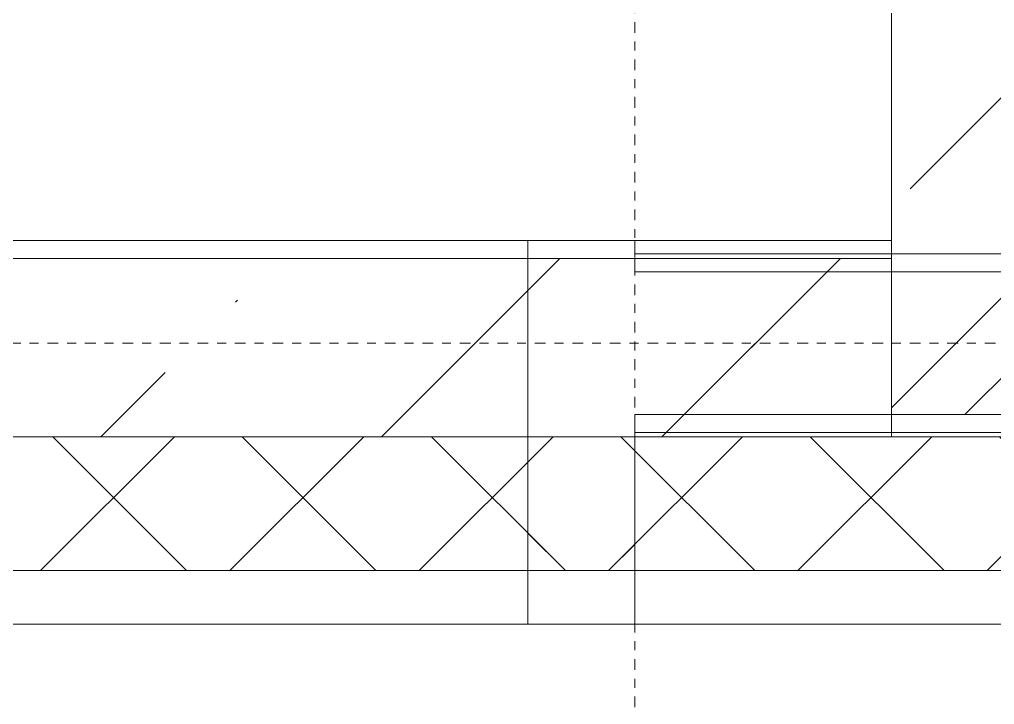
# Model space of a CAD drawing. Header units: millimetres. Extents: x -174154 to -170572, y -111302 to -109817.
# Drawn here: x -170779.56 to -170768.63, y -110937.81 to -110930.14 of the extents above; entities that cross this region are included whole.
import ezdxf

# ---------------------------------------------------------------- set-up
doc = ezdxf.new("R2010")
doc.units = ezdxf.units.MM
doc.linetypes.add('ACAD_ISO02W100', pattern=[15, 12, -3])
doc.linetypes.add('ADSK_Линия сетки', pattern=[21, 12, -3, 3, -3])
doc.layers.get('Defpoints').update_dxf_attribs({"color": 70})
for name, color, linetype, lineweight in [('!Подложка', 252, 'ACAD_ISO02W100', 25), ('Оси', 7, 'Continuous', 9), ('Размеры', 7, 'Continuous', 9), ('Стены', 7, 'Continuous', 18), ('Стены разрез', 7, 'Continuous', 40), ('Стены штриховка', 7, 'Continuous', 18)]:
    doc.layers.add(name, color=color, linetype=linetype, lineweight=lineweight)
doc.styles.add('GOST Common', font='GOST Common.ttf', dxfattribs={"width": 0.9, "height": 250})
doc.dimstyles.new('ADSK_Проверочный', dxfattribs={"dimscale": 304.8, "dimtxt": 251.4287490705518, "dimasz": 0.4639107611548557, "dimexe": 0.4921259842519685, "dimexo": 0.4921259842519685, "dimgap": 0.1640419947506562, "dimtad": 1, "dimdec": 0, "dimdsep": 46, "dimtxsty": 'GOST Common', "dimblk1": 'OBLIQUE', "dimblk2": 'OBLIQUE', "dimsah": 1, "dimcen": 0.09, "dimazin": 0, "dimtfac": 1, "dimtdec": 4, "dimtix": 1, "dimtmove": 0, "dimatfit": 3, "dimfxl": 1, "dimtvp": 1, "dimtolj": 1, "dimtzin": 0, "dimarcsym": 2})
pattern_1 = [(45, (30280.00000000015, 12304.99999999978), (-314.3089642374204, 314.3089642374204), []), (45, (30594.30900000015, 12304.99999999978), (-314.3089642374204, 314.3089642374204), [555.625, -111.125, 3.353, -107.772])]
pattern_2 = [(45, (30280.00000000015, 12304.99999999978), (-106.0660171779821, 106.0660171779821), []), (135, (30280.00000000015, 12304.99999999978), (-106.0660171779821, -106.0660171779821), [])]

# ---------------------------------------------------------------- blocks, each defined once
blk = doc.blocks.new('_Oblique')
at = {"color": 0, "linetype": 'ByBlock', "lineweight": -2}
blk.add_line((-0.5, -0.5), (0.5, 0.5), dxfattribs=at)
blk = doc.blocks.new('*D531')
at = {"layer": 'Defpoints', "color": 0, "transparency": 16777216}
for p in [(7830.000127035062, -2.364686224609613e-11), (15029.99999999993, -4.547473508864641e-11), (15029.99999999993, -856.8281875337198)]:
    blk.add_point(p, dxfattribs=at)
at = {"layer": 'Размеры', "color": 0, "lineweight": -2, "transparency": 16777216}
for p, q in [((7830.000127035062, -150.0000000000236), (7830.000127035062, -1006.82818753372)), ((15029.99999999993, -150.0000000000455), (15029.99999999993, -1006.82818753372)), ((7830.000127035062, -856.8281875337198), (15029.99999999993, -856.8281875337198))]:
    blk.add_line(p, q, dxfattribs=at)
at = {"layer": 'Размеры', "color": 0, "lineweight": -2, "transparency": 16777216, "xscale": 141.4, "yscale": 141.4, "zscale": 141.4, "rotation": 180}
blk.add_blockref('_Oblique', (7830.000127035062, -856.8281875337198), dxfattribs=at)
at = {"layer": 'Размеры', "color": 0, "lineweight": -2, "transparency": 16777216, "xscale": 141.4, "yscale": 141.4, "zscale": 141.4}
blk.add_blockref('_Oblique', (15029.99999999993, -856.8281875337198), dxfattribs=at)
at = {"layer": 'Размеры', "color": 0, "transparency": 16777216, "insert": (11430.00006351749, -681.8281875337198), "char_height": 250, "width": 756.8431497445762, "attachment_point": 5, "style": 'GOST Common'}
blk.add_mtext('\\A1;7200', dxfattribs=at)
blk = doc.blocks.new('*D535')
at = {"layer": 'Defpoints', "color": 0, "transparency": 16777216}
for p in [(15029.99999999993, -4.547473508864641e-11), (22229.99999999995, -6.912159733474255e-11), (22229.99999999995, -856.8281875337179)]:
    blk.add_point(p, dxfattribs=at)
at = {"layer": 'Размеры', "color": 0, "lineweight": -2, "transparency": 16777216}
for p, q in [((15029.99999999993, -150.0000000000455), (15029.99999999993, -1006.828187533718)), ((22229.99999999995, -150.0000000000691), (22229.99999999995, -1006.828187533718)), ((15029.99999999993, -856.8281875337179), (22229.99999999995, -856.8281875337179))]:
    blk.add_line(p, q, dxfattribs=at)
at = {"layer": 'Размеры', "color": 0, "lineweight": -2, "transparency": 16777216, "xscale": 141.4, "yscale": 141.4, "zscale": 141.4, "rotation": 180}
blk.add_blockref('_Oblique', (15029.99999999993, -856.8281875337179), dxfattribs=at)
at = {"layer": 'Размеры', "color": 0, "lineweight": -2, "transparency": 16777216, "xscale": 141.4, "yscale": 141.4, "zscale": 141.4}
blk.add_blockref('_Oblique', (22229.99999999995, -856.8281875337179), dxfattribs=at)
at = {"layer": 'Размеры', "color": 0, "transparency": 16777216, "insert": (18629.99999999994, -681.8281875337179), "char_height": 250, "width": 756.8431497445762, "attachment_point": 5, "style": 'GOST Common'}
blk.add_mtext('\\A1;7200', dxfattribs=at)
blk = doc.blocks.new('A$C7b4e20c5')
at = {"layer": 'Стены разрез', "lineweight": 20, "true_color": 0x636466}
h = blk.add_hatch(dxfattribs=at)
h.set_pattern_fill('FP_4', color=251, style=0, pattern_type=2)
h.set_pattern_definition([(45, (30280.00000000015, 12304.99999999978), (84.1902546884139, 308.6966577151427), [396.875, -79.375, 3.353, -76.02199999999999])])
h.paths.add_polyline_path([(15517.49999999998, 209.9999999999472), (15517.49999999999, 5279.999999999947), (15317.49999999999, 5279.999999999947), (15317.49999999998, 209.9999999999472)])
h = blk.add_hatch(dxfattribs=at)
h.set_pattern_fill('FP_2', color=251, style=0, pattern_type=2)
h.set_pattern_definition(pattern_1)
h.paths.add_polyline_path([(13641.12819182615, 209.9999999999472), (15029.99999999991, 209.9999999999472), (15029.99999999991, 409.9999999999454), (10900.01034354044, 409.9999999999545), (10900.01034354043, 209.9999999999563), (12138.85495140086, 209.9999999999563)])
h.paths.add_polyline_path([(9540.01034354043, 209.9999999999654), (9540.01034354043, 409.9999999999636), (6600.010343540423, 409.9999999999727), (6600.010343540423, 209.9999999999745), (9134.308470550255, 209.9999999999654)])
h.paths.add_polyline_path([(5240.010343540423, 209.9999999999745), (5240.01034354042, 409.9999999999727), (2320.010343540416, 409.9999999999891), (2320.010343540423, 209.9999999999909), (4627.488749274355, 209.9999999999745)])
h.paths.add_polyline_path([(496.2373381047837, 209.9999999999909), (960.0103435404235, 209.9999999999909), (960.0103435404235, 409.9999999999891), (209.9999999999673, 409.9999999999891), (209.9999999999673, 209.9999999999909)])
h = blk.add_hatch(dxfattribs=at)
h.set_pattern_fill('FP_2', color=251, style=0, pattern_type=2)
h.set_pattern_definition(pattern_1)
h.paths.add_polyline_path([(14392.26481203881, 209.9999999999472), (15029.99999999991, 209.9999999999472), (15029.99999999991, 409.9999999999454), (14300.01034354045, 409.9999999999454), (14300.01034354045, 209.9999999999472)])
h.paths.add_polyline_path([(12138.85495140086, 209.9999999999563), (12980.01034354044, 209.9999999999563), (12980.01034354044, 409.9999999999545), (11603.00012703501, 409.9999999999545), (11603.00012703501, 209.9999999999563)])
h = blk.add_hatch(dxfattribs=at)
h.set_pattern_fill('FP_2', color=251, style=0, pattern_type=2)
h.set_pattern_definition(pattern_1)
h.paths.add_polyline_path([(30110.00000000001, 209.9999999998963), (30130.00000000001, 209.9999999998963), (30130.00000000001, 409.9999999998945), (27235.00000000003, 409.9999999999018), (27235.00000000003, 209.9999999999054), (28663.86059607915, 209.9999999999054)])
h.paths.add_polyline_path([(24157.04087480325, 209.9999999999127), (25396.38057320955, 209.9999999999127), (25396.38057320955, 409.9999999999109), (22302.50000000001, 409.99999999992), (22302.50000000001, 209.9999999999218)])
h.paths.add_polyline_path([(27035.00000000003, 209.9999999999127), (27035.00000000003, 409.9999999999109), (26756.38057320956, 409.9999999999109), (26756.38057320955, 209.9999999999127)])
h.paths.add_polyline_path([(22102.5, 209.9999999999218), (22102.5, 409.99999999992), (18802.5, 409.9999999999363), (18802.5, 209.99999999994), (21152.49439395265, 209.9999999999309)])
h.paths.add_polyline_path([(18523.51622320838, 209.99999999994), (18602.5, 209.99999999994), (18602.5, 409.9999999999363), (15517.49999999998, 409.9999999999454), (15517.49999999998, 209.9999999999472), (18147.94791310205, 209.99999999994)])
h.paths.add_polyline_path([(15143.40143225145, 209.9999999999472), (15317.49999999998, 209.9999999999472), (15317.49999999998, 409.9999999999454), (14909.99999999995, 409.9999999999454), (14909.99999999995, 209.9999999999472)])
h = blk.add_hatch(dxfattribs=at)
h.set_pattern_fill('FP_2', color=251, style=0, pattern_type=2)
h.set_pattern_definition(pattern_1)
h.paths.add_polyline_path([(15029.99999999991, 234.9999999999418), (15709.99999999995, 234.9999999999418), (15709.99999999995, 394.9999999999491), (15029.99999999991, 394.9999999999491)])
h = blk.add_hatch(dxfattribs=at)
h.set_pattern_fill('FP_1', color=251, style=0, pattern_type=2)
h.set_pattern_definition(pattern_2)
h.paths.add_polyline_path([(15029.99999999991, 59.99999999994725), (15029.99999999991, 209.9999999999472), (10900.01034354043, 209.9999999999563), (10900.01034354044, 79.99999999995998), (10835.01034354043, 79.99999999995998), (10835.01034354043, 59.99999999995634), (12138.85495140086, 59.99999999995634)])
h.paths.add_polyline_path([(9134.308470550255, 59.99999999996544), (9605.010343540456, 59.99999999996544), (9605.010343540456, 79.99999999995998), (9540.01034354043, 79.99999999995998), (9540.01034354043, 209.9999999999654), (6600.010343540423, 209.9999999999745), (6600.010343540427, 79.99999999996908), (6535.010343540423, 79.99999999996908), (6535.01034354042, 59.99999999997272)])
h.paths.add_polyline_path([(5305.010343540453, 59.99999999997272), (5305.010343540453, 79.99999999996908), (5240.010343540423, 79.99999999996908), (5240.010343540423, 209.9999999999745), (2320.010343540423, 209.9999999999909), (2320.010343540423, 79.99999999998545), (2255.01034354042, 79.99999999998545), (2255.01034354042, 59.99999999999091), (3125.215508849058, 59.99999999998181)])
h.paths.add_polyline_path([(59.9999999999709, 59.99999999999091), (1025.010343540449, 59.99999999999091), (1025.010343540449, 79.99999999998545), (960.0103435404235, 79.99999999998545), (960.0103435404235, 209.9999999999909), (59.9999999999709, 209.9999999999909)])
h.paths.add_polyline_path([(14215.01034354044, 104.9999999979882), (14165.01034354045, 104.9999999979882), (14165.01034354045, 114.9999999979937), (13115.01034354045, 114.9999999979937), (13115.01034354045, 104.9999999979882), (13065.01034354045, 104.9999999979973), (13065.01034354045, 154.9999999980027), (13115.01034354045, 154.9999999980027), (13115.01034354045, 134.9999999979991), (14165.01034354045, 134.9999999979991), (14165.01034354045, 154.9999999979937), (14215.01034354044, 154.9999999979937), (14215.01034354044, 121.966474973502)])
h = blk.add_hatch(dxfattribs=at)
h.set_pattern_fill('FP_1', color=251, style=0, pattern_type=2)
h.set_pattern_definition(pattern_2)
h.paths.add_polyline_path([(15029.99999999991, 59.99999999994725), (15029.99999999991, 209.9999999999472), (14300.01034354045, 209.9999999999472), (14300.01034354045, 79.99999999897227), (14235.01034354043, 79.99999999897227), (14235.01034354043, 59.99999999994725)])
h.paths.add_polyline_path([(12138.85495140086, 59.99999999995634), (13045.01034354047, 59.99999999995634), (13045.01034354047, 79.99999999897227), (12980.01034354044, 79.99999999897227), (12980.01034354044, 209.9999999999563), (11603.00012703501, 209.9999999999563), (11603.00012703501, 59.99999999995634)])
h = blk.add_hatch(dxfattribs=at)
h.set_pattern_fill('FP_1', color=251, style=0, pattern_type=2)
h.set_pattern_definition(pattern_2)
h.paths.add_polyline_path([(30330.00000000001, 59.99999999989632), (30330.00000000001, 209.9999999998963), (26756.38057320955, 209.9999999999127), (26756.38057320955, 79.99999999990905), (26691.38057320955, 79.99999999990905), (26691.38057320955, 59.99999999991269), (30166.13383650445, 59.99999999989632)])
h.paths.add_polyline_path([(24157.04087480325, 59.99999999991269), (25461.38057320958, 59.99999999991269), (25461.38057320958, 79.99999999991633), (25396.38057320955, 79.99999999991633), (25396.38057320955, 209.9999999999127), (14909.99999999995, 209.9999999999472), (14909.99999999995, 59.99999999994725), (21152.49439395265, 59.99999999993088)])
at = {"layer": 'Оси', "linetype": 'ADSK_Линия сетки'}
for p, q in [((15029.99999999995, 16592.85830273531), (15029.99999999992, -2195.000000000149)), ((32779.99999999999, 314.9999999997399), (-1856.358330931387, 314.9999999998527))]:
    blk.add_line(p, q, dxfattribs=at)
at = {"layer": 'Стены', "color": 251, "lineweight": 20, "true_color": 0x636466}
for p, q in [((15029.99999999993, 409.9999999999545), (15029.99999999993, 394.9999999999563)), ((15029.99999999993, 394.9999999999563), (15029.99999999993, 409.9999999999527)), ((15029.99999999993, 234.9999999999545), (15029.99999999993, 214.9999999999563)), ((15029.99999999993, 214.9999999999563), (15029.99999999993, 234.9999999999545))]:
    blk.add_line(p, q, dxfattribs=at)
at = {"layer": 'Стены разрез', "color": 251, "lineweight": 20, "true_color": 0x636466}
for p, q in [((15317.5, 4872.499999999822), (15317.5, 429.9999999999545)), ((15317.5, 429.9999999999527), (11603.00012703503, 429.9999999999654)), ((14909.99999999996, 429.9999999999545), (14909.99999999996, -4.547473508864641e-11)), ((15029.99999999993, 414.9999999999563), (15029.99999999993, 429.9999999999527)), ((15729.99999999996, 414.9999999999563), (15029.99999999993, 414.9999999999563)), ((15029.99999999993, 214.9999999999563), (15729.99999999996, 214.9999999999563)), ((15029.99999999992, -4.729372449219227e-11), (15029.99999999993, 214.9999999999563)), ((10835.01034354045, -3.456079866737127e-11), (25461.38057320958, -8.003553375601768e-11))]:
    blk.add_line(p, q, dxfattribs=at)
at = {"layer": 'Стены штриховка', "color": 251, "lineweight": 20, "true_color": 0x636466}
for p, q in [((15317.5, 209.9999999999527), (15317.5, 429.9999999999527)), ((15317.5, 409.9999999999527), (10900.01034354045, 409.9999999999654)), ((15709.99999999996, 394.9999999999563), (15029.99999999993, 394.9999999999563)), ((15029.99999999993, 234.9999999999545), (15709.99999999996, 234.9999999999545)), ((25396.38057320956, 209.99999999992), (10900.01034354045, 209.9999999999654)), ((25461.38057320958, 59.99999999991996), (10835.01034354045, 59.99999999996544))]:
    blk.add_line(p, q, dxfattribs=at)
at = {"layer": 'Размеры'}
for base, p1, p2, override, picture, middle in [((15029.99999999993, -856.8281875337198), (7830.000127035062, -2.364686224609613e-11), (15029.99999999993, -4.547473508864641e-11), {"dimpost": '<>', "dimfxl": 7199.999872964863}, '*D531', (11430.00006351749, -681.8281875337198)), ((22229.99999999995, -856.8281875337179), (15029.99999999993, -4.547473508864641e-11), (22229.99999999995, -6.912159733474255e-11), {"dimpost": '<>', "dimfxl": 7200.000000000025}, '*D535', (18629.99999999994, -681.8281875337179))]:
    dim = blk.add_linear_dim(base=base, p1=p1, p2=p2, dimstyle='ADSK_Проверочный', override=override, dxfattribs=at)
    dim.commit()
    dim.dimension.update_dxf_attribs({"geometry": picture, "text_midpoint": middle})

msp = doc.modelspace()

# ---------------------------------------------------------------- block references
at = {"layer": '!Подложка', "ltscale": 20, "xscale": 0.01, "yscale": 0.01, "zscale": 0.01}
msp.add_blockref('A$C7b4e20c5', (-170922.9627586185, -110936.9123824751), dxfattribs=at)

doc.saveas('drawing.dxf')
